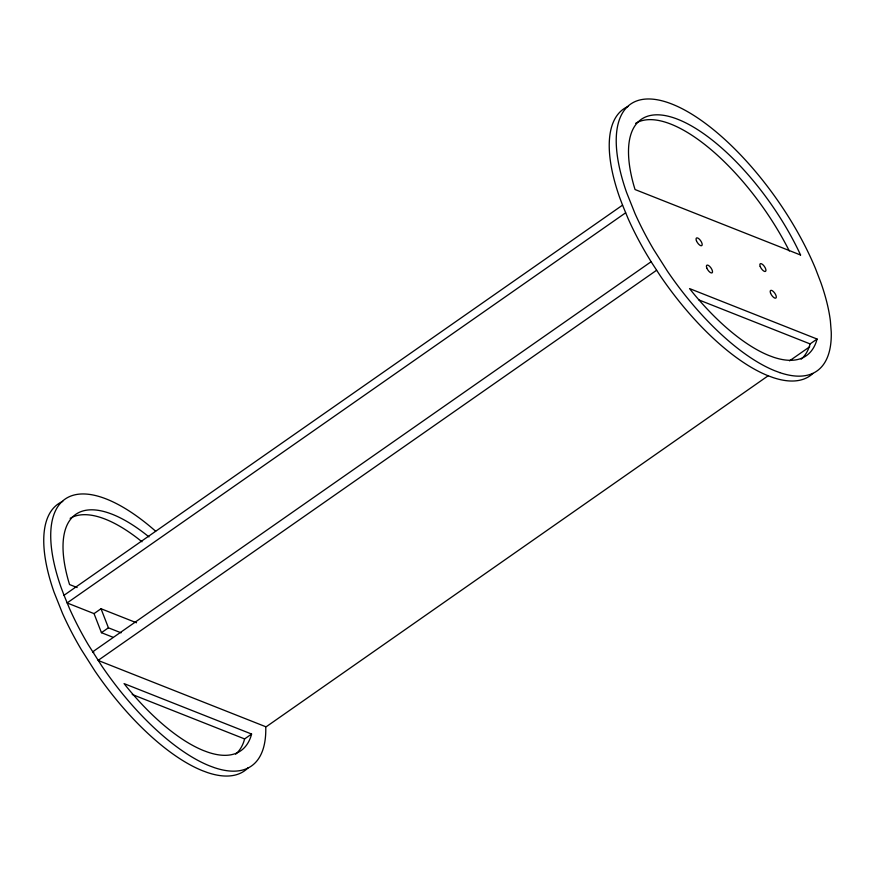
<?xml version="1.0" encoding="UTF-8"?>
<svg xmlns="http://www.w3.org/2000/svg" width="875" height="875" viewBox="0 0 875 875"><rect width="100%" height="100%" fill="white"/><g stroke="black" fill="none" stroke-linecap="round" stroke-linejoin="round"><path stroke-width="1.31" d="M251.595 734.048L250.83 736.663A144.156 57.969 55.1 0 1 207.867 752.183L203.536 750.575A144.156 57.969 55.1 0 1 126.284 686.394L124.064 683.605L251.595 734.048L244.617 738.927L243.841 741.541A144.156 57.969 55.1 0 1 235.67 754.184M817.086 339.041L816.309 341.644A144.156 57.969 55.1 0 1 773.347 357.164L769.027 355.556A144.156 57.969 55.1 0 1 691.764 291.375L689.555 288.586L817.086 339.041L810.097 343.919L809.331 346.522A144.156 57.969 55.1 0 1 801.161 359.177M768.283 375.692L265.759 727.081A162.761 65.45 55.1 0 1 214.266 767.616L209.387 765.8A162.761 65.45 55.1 0 1 101.883 666.116L88.244 644.667A162.761 65.45 55.1 0 1 69.497 608.519L64.039 595.284L622.552 205.144L619.598 197.323A162.761 65.45 55.1 0 1 628.239 106.378M625.614 212.822L67.112 602.952L94.041 613.616L101.434 632.68L112.842 637.197M94.041 613.616L101.019 608.737L136.511 622.77M101.434 632.68L108.423 627.802L121.089 632.822M622.552 205.144L628.009 218.378A162.761 65.45 55.1 0 0 646.756 254.527L651.12 261.734L92.619 651.875L93.811 652.258M656.589 270.277L98.088 660.417L265.748 726.731M789.556 360.839L809.703 346.763M698.983 299.961L810.097 343.919M77.142 587.552L69.562 584.555L68.403 580.705A144.156 57.969 55.1 0 1 148.969 536.9M132.234 694.477L244.617 738.927M651.12 261.734L660.384 275.975A162.761 65.45 55.1 0 0 767.889 375.659L772.778 377.475A162.761 65.45 55.1 0 0 812.908 373.472M64.039 595.284L61.086 587.464A162.761 65.45 55.1 0 1 155.641 531.202M101.019 608.737L108.423 627.802M248.248 767.681A162.761 65.45 55.1 0 1 207.288 772.494L202.409 770.678A162.761 65.45 55.1 0 1 94.905 670.994L81.266 649.534A162.761 65.45 55.1 0 1 62.519 613.397L54.108 592.331A162.761 65.45 55.1 0 1 62.748 501.397M70.142 518.339A144.156 57.969 55.1 0 1 141.98 541.778M635.633 123.331A144.156 57.969 55.1 0 1 789.305 250.983M779.756 372.608L774.867 370.781A162.761 65.45 55.1 0 1 667.362 271.097L653.734 249.648A162.761 65.45 55.1 0 1 634.987 213.5L626.577 192.445A162.761 65.45 55.1 0 1 672.591 104.322A162.761 65.45 55.1 0 1 815.544 268.723L820.892 282.669A162.761 65.45 55.1 0 1 830.386 320.95L831.25 332.062A162.761 65.45 55.1 0 1 779.756 372.608M800.57 255.019L635.042 189.536L633.883 185.686A144.156 57.969 55.1 0 1 678.442 119.558A144.156 57.969 55.1 0 1 799.411 252.503L800.57 255.019M770.558 293.191A4.648 1.87 55.1 0 0 775.873 298.091A4.648 1.87 55.1 0 0 773.314 291.484A4.648 1.87 55.1 0 0 770.558 293.191M706.77 267.958A4.648 1.87 55.1 0 0 712.086 272.858A4.648 1.87 55.1 0 0 709.527 266.252A4.648 1.87 55.1 0 0 706.77 267.958M696.434 240.745A4.648 1.87 55.1 0 0 701.761 245.645A4.648 1.87 55.1 0 0 699.202 239.039A4.648 1.87 55.1 0 0 696.434 240.745M760.2 266.492A4.648 1.87 55.1 0 0 765.516 271.392A4.648 1.87 55.1 0 0 762.956 264.786A4.648 1.87 55.1 0 0 760.2 266.492"/></g></svg>
